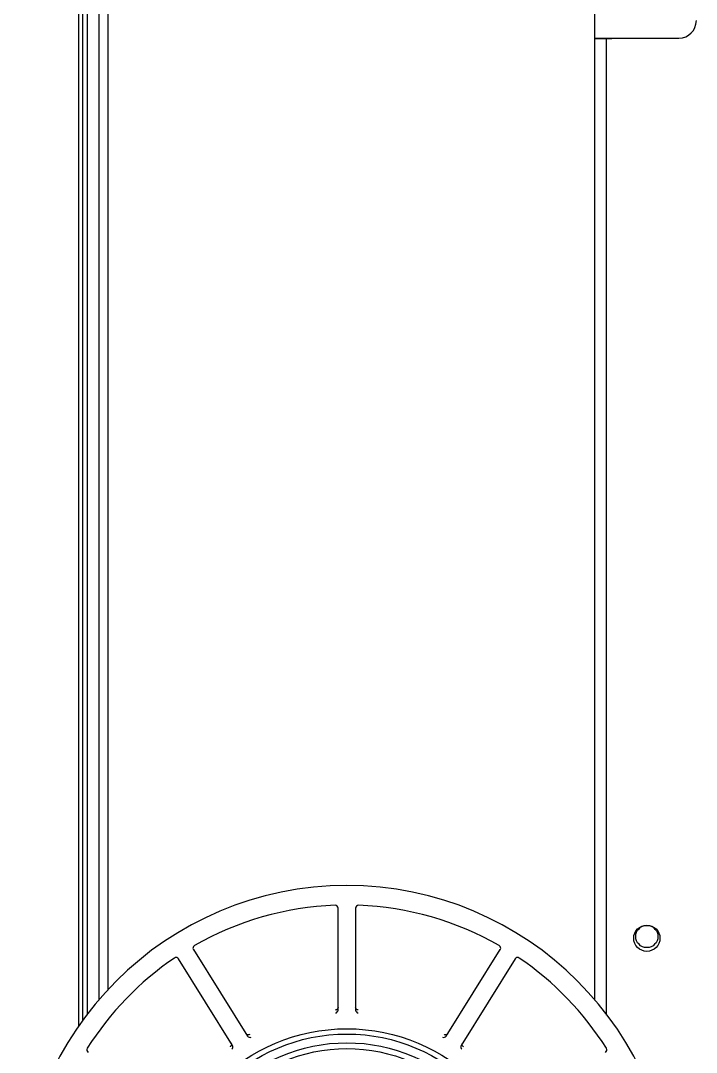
# Model space of a CAD drawing. Header units: millimetres. Extents: x 2355 to 9028, y 2010 to 7655.
# Drawn here: x 5872.7 to 5988.7, y 6647.4 to 6824.6 of the extents above; entities that cross this region are included whole.
import ezdxf

# ---------------------------------------------------------------- set-up
doc = ezdxf.new("R2010")
doc.units = ezdxf.units.MM
doc.header["$LTSCALE"] = 739.2
doc.layers.add('ASSI', color=7, linetype='CONTINUOUS')
doc.layers.add('GEOM', color=7, linetype='CONTINUOUS')

msp = doc.modelspace()

# ---------------------------------------------------------------- linework, layer by layer
at = {"layer": 'ASSI', "linetype": 'Continuous'}
for centre, radius in [((5980.22, 6667.04), 2.25), ((5980.22, 6667.34), 1.9)]:
    msp.add_circle(centre, radius, dxfattribs=at)
at = {"layer": 'GEOM', "linetype": 'Continuous'}
for p, q in [((5971.22, 7574.01), (5971.22, 6656.52)), ((5884.22, 6653.85), (5884.22, 7526.84)), ((5882.72, 6651.97), (5882.72, 7525.84)), ((5883.4, 6652.82), (5883.4, 7522.84)), ((5887.72, 6658.23), (5887.72, 7459.59)), ((5973.22, 6821.45), (5973.22, 6653.85)), ((5975.22, 6821.59), (5985.72, 6821.59))]:
    msp.add_line(p, q, dxfattribs=at)
at = {"layer": 'GEOM', "color": 7, "linetype": 'Continuous'}
for p, q in [((5886.22, 6656.52), (5886.22, 7505.09)), ((5974.22, 6821.45), (5971.22, 6821.45)), ((5927.22, 6654.71), (5927.22, 6672.2)), ((5930.22, 6672.2), (5930.22, 6654.71)), ((5902.38, 6665.08), (5911.65, 6650.24)), ((5945.8, 6650.24), (5955.07, 6665.08)), ((5909.1, 6648.65), (5899.83, 6663.49)), ((5957.61, 6663.49), (5948.34, 6648.65))]:
    msp.add_line(p, q, dxfattribs=at)
for radius in [31.41, 30.5, 29, 28]:
    msp.add_circle((5928.72, 6620.09), radius, dxfattribs=at)
at = {"layer": 'GEOM', "linetype": 'Continuous'}
msp.add_arc((5985.72, 6824.59), 3, 269.9996, 359.9996, dxfattribs=at)
at = {"layer": 'GEOM', "color": 7, "linetype": 'Continuous'}
for centre, radius, start, end in [((5928.72, 6620.09), 56, 0, 180), ((5928.72, 6620.09), 52.65, 92.1978, 119.8022), ((5926.72, 6672.2), 0.5, 0, 92.1978), ((5930.72, 6672.2), 0.5, 87.8022, 180), ((5928.72, 6620.09), 52.65, 60.1978, 87.8022), ((5902.8, 6665.34), 0.5, 119.8022, 212), ((5954.64, 6665.34), 0.5, 328, 60.1978), ((5928.72, 6620.09), 52.65, 124.1978, 147.8022), ((5899.41, 6663.23), 0.5, 32, 124.1978), ((5958.03, 6663.23), 0.5, 55.8022, 148), ((5928.72, 6620.09), 52.65, 32.1978, 55.8022), ((5926.71, 6655.26), 0.537, 284.6753, 287.9417), ((5884.59, 6647.88), 0.5, 147.8022, 240), ((5972.85, 6647.88), 0.5, 300, 32.1978)]:
    msp.add_arc(centre, radius, start, end, dxfattribs=at)
at = {"layer": 'GEOM', "linetype": 'Continuous'}
for points, knots in [([(5971.22, 6821.57), (5971.22, 6821.59), (5971.39, 6821.54), (5971.45, 6821.58), (5971.53, 6821.58)], [0, 0, 0, 0, 0.253417, 1, 1, 1, 1]), ([(5971.53, 6821.58), (5971.68, 6821.58), (5972.57, 6821.59), (5973.46, 6821.59), (5974.2, 6821.59)], [0, 0, 0, 0, 0.167004, 1, 1, 1, 1]), ([(5974.2, 6821.59), (5974.37, 6821.59), (5974.71, 6821.59), (5975.05, 6821.59), (5975.22, 6821.59)], [0, 0, 0, 0, 0.496914, 1, 1, 1, 1])]:
    msp.add_open_spline(points, degree=3, knots=knots, dxfattribs=at)
at = {"layer": 'GEOM', "color": 7, "linetype": 'Continuous'}
for points, knots in [([(5926.85, 6654.74), (5926.83, 6654.73), (5926.8, 6654.73), (5926.77, 6654.72), (5926.75, 6654.72)], [0, 0, 0, 0, 0.4981, 1, 1, 1, 1]), ([(5927.22, 6655.13), (5927.2, 6655.01), (5927.09, 6654.84), (5926.93, 6654.76), (5926.88, 6654.75)], [0, 0, 0, 0, 0.695209, 1, 1, 1, 1]), ([(5930.61, 6654.73), (5930.59, 6654.74), (5930.55, 6654.75), (5930.51, 6654.77), (5930.49, 6654.77)], [0, 0, 0, 0, 0.507151, 1, 1, 1, 1]), ([(5930.69, 6654.72), (5930.68, 6654.72), (5930.65, 6654.73), (5930.62, 6654.73), (5930.61, 6654.73)], [0, 0, 0, 0, 0.501286, 1, 1, 1, 1]), ([(5945.64, 6650.44), (5945.6, 6650.44), (5945.52, 6650.45), (5945.44, 6650.48), (5945.4, 6650.5)], [0, 0, 0, 0, 0.489748, 1, 1, 1, 1]), ([(5908.77, 6648.48), (5908.76, 6648.47), (5908.74, 6648.44), (5908.71, 6648.42), (5908.7, 6648.41)], [0, 0, 0, 0, 0.4981, 1, 1, 1, 1]), ([(5908.84, 6649.07), (5908.92, 6648.95), (5908.94, 6648.7), (5908.82, 6648.53), (5908.77, 6648.48)], [0, 0, 0, 0, 0.687908, 1, 1, 1, 1]), ([(5948.53, 6648.78), (5948.53, 6648.82), (5948.53, 6648.89), (5948.55, 6648.97), (5948.57, 6649)], [0, 0, 0, 0, 0.513713, 1, 1, 1, 1])]:
    msp.add_open_spline(points, degree=3, knots=knots, dxfattribs=at)
for points in [[(5926.75, 6654.21), (5926.98, 6654.22), (5927.22, 6654.48), (5927.22, 6654.71)], [(5930.22, 6654.71), (5930.22, 6654.48), (5930.46, 6654.22), (5930.69, 6654.21)], [(5930.49, 6654.77), (5930.36, 6654.84), (5930.25, 6654.98), (5930.23, 6655.13)], [(5911.7, 6650.45), (5911.6, 6650.47), (5911.5, 6650.52), (5911.43, 6650.6)], [(5911.65, 6650.24), (5911.77, 6650.05), (5912.11, 6649.96), (5912.31, 6650.07)], [(5912.04, 6650.5), (5911.94, 6650.45), (5911.81, 6650.43), (5911.7, 6650.45)], [(5945.13, 6650.07), (5945.33, 6649.96), (5945.67, 6650.05), (5945.8, 6650.24)], [(5946.06, 6650.66), (5945.97, 6650.53), (5945.79, 6650.43), (5945.64, 6650.44)], [(5908.97, 6647.98), (5909.16, 6648.11), (5909.23, 6648.46), (5909.1, 6648.65)], [(5948.34, 6648.65), (5948.22, 6648.46), (5948.29, 6648.11), (5948.47, 6647.98)], [(5948.75, 6648.41), (5948.63, 6648.5), (5948.54, 6648.64), (5948.53, 6648.78)]]:
    msp.add_open_spline(points, degree=3, dxfattribs=at)

doc.saveas('drawing.dxf')
